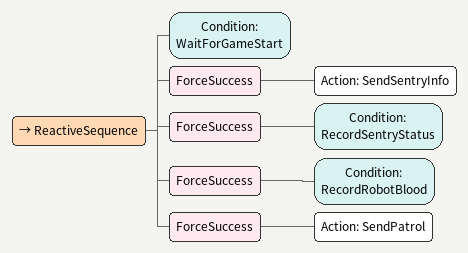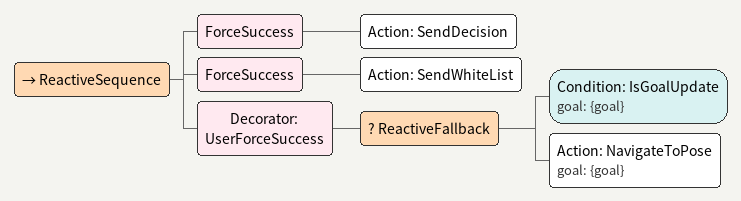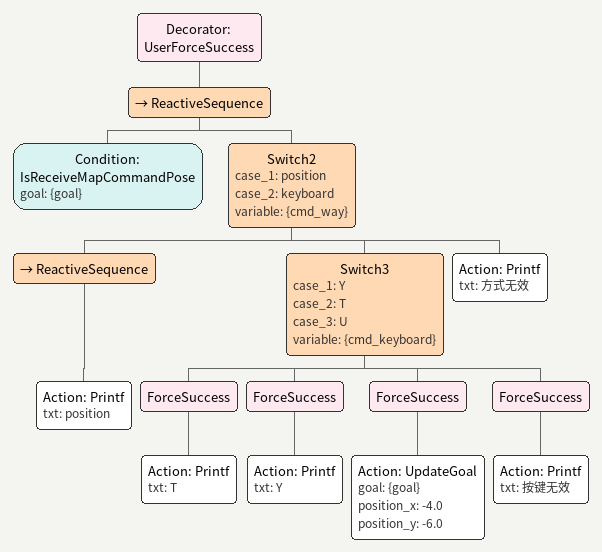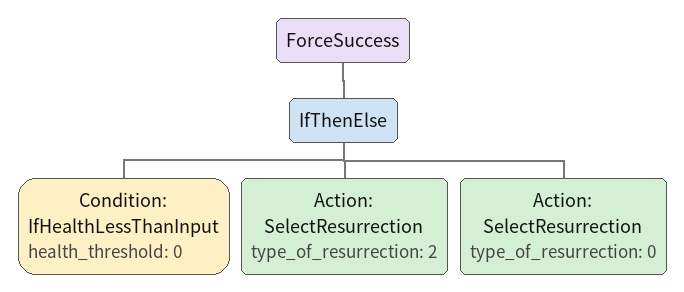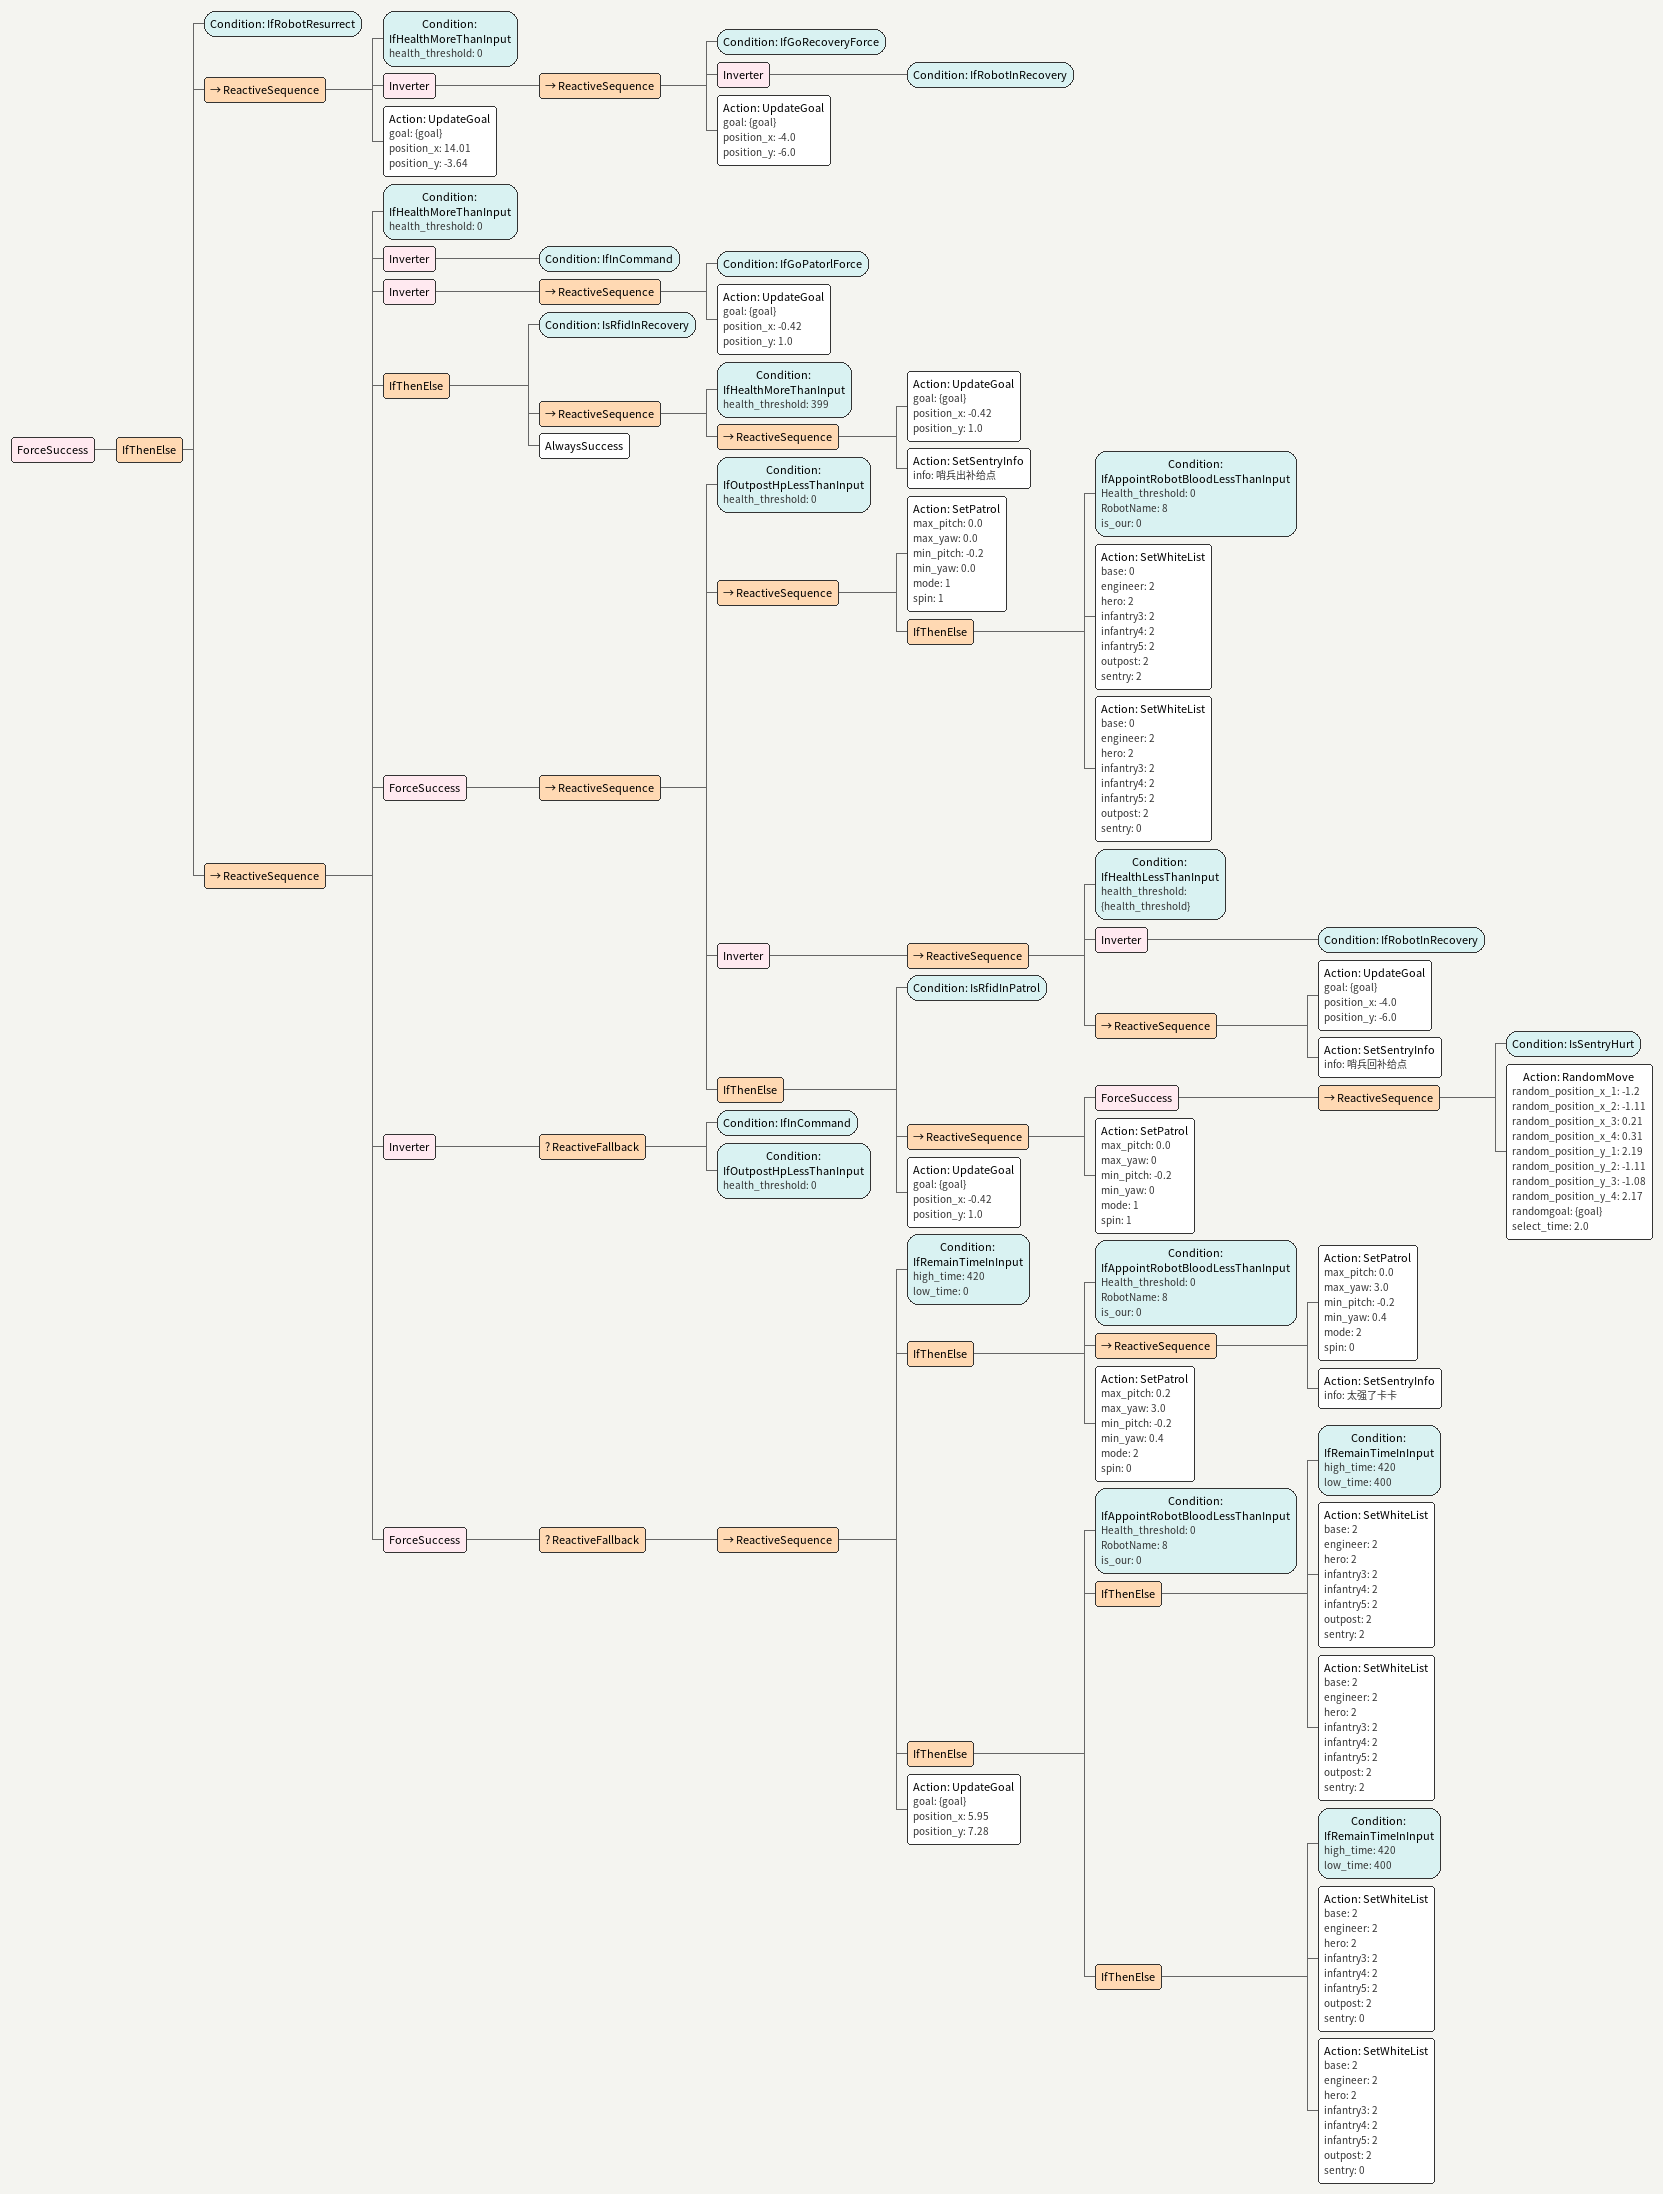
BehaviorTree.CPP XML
<ReactiveSequence>
    <Condition ID="WaitForGameStart"/>
    <ForceSuccess>
        <Action ID="SendSentryInfo"/>
    </ForceSuccess>
    <ForceSuccess>
        <Condition ID="RecordSentryStatus"/>
    </ForceSuccess>
    <ForceSuccess>
        <Condition ID="RecordRobotBlood"/>
    </ForceSuccess>
    <ForceSuccess>
        <Action ID="SendPatrol"/>
    </ForceSuccess>
</ReactiveSequence>

<ReactiveSequence>
    <ForceSuccess>
        <Action ID="SendDecision"/>
    </ForceSuccess>
    <ForceSuccess>
        <Action ID="SendWhiteList"/>
    </ForceSuccess>
    <Decorator ID="UserForceSuccess">
        <ReactiveFallback>
            <Condition ID="IsGoalUpdate" goal="{goal}"/>
            <Action ID="NavigateToPose" goal="{goal}"/>
        </ReactiveFallback>
    </Decorator>
</ReactiveSequence>

<Decorator ID="UserForceSuccess">
    <ReactiveSequence>
        <Condition ID="IsReceiveMapCommandPose" goal="{goal}"/>
        <Switch2 case_1="position" case_2="keyboard" variable="{cmd_way}">
            <ReactiveSequence>
                <Action ID="Printf" txt="position"/>
            </ReactiveSequence>
            <Switch3 case_1="Y" case_2="T" case_3="U" variable="{cmd_keyboard}">
                <ForceSuccess>
                    <Action ID="Printf" txt="T"/>
                </ForceSuccess>
                <ForceSuccess>
                    <Action ID="Printf" txt="Y"/>
                </ForceSuccess>
                <ForceSuccess>
                    <Action ID="UpdateGoal" goal="{goal}" position_x="-4.0" position_y="-6.0"/>
                </ForceSuccess>
                <ForceSuccess>
                    <Action ID="Printf" txt="按键无效"/>
                </ForceSuccess>
            </Switch3>
            <Action ID="Printf" txt="方式无效"/>
        </Switch2>
    </ReactiveSequence>
</Decorator>

<ForceSuccess>
    <IfThenElse>
        <Condition ID="IfHealthLessThanInput" health_threshold="0"/>
        <Action ID="SelectResurrection" type_of_resurrection="2"/>
        <Action ID="SelectResurrection" type_of_resurrection="0"/>
    </IfThenElse>
</ForceSuccess>

<ForceSuccess>
    <IfThenElse>
        <Condition ID="IfRobotResurrect"/>
        <ReactiveSequence>
            <Condition ID="IfHealthMoreThanInput" health_threshold="0"/>
            <Inverter>
                <ReactiveSequence>
                    <Condition ID="IfGoRecoveryForce"/>
                    <Inverter>
                        <Condition ID="IfRobotInRecovery"/>
                    </Inverter>
                    <Action ID="UpdateGoal" goal="{goal}" position_x="-4.0" position_y="-6.0"/>
                </ReactiveSequence>
            </Inverter>
            <Action ID="UpdateGoal" goal="{goal}" position_x="14.01" position_y="-3.64"/>
        </ReactiveSequence>
        <ReactiveSequence>
            <Condition ID="IfHealthMoreThanInput" health_threshold="0"/>
            <Inverter>
                <Condition ID="IfInCommand"/>
            </Inverter>
            <Inverter>
                <ReactiveSequence>
                    <Condition ID="IfGoPatorlForce"/>
                    <Action ID="UpdateGoal" goal="{goal}" position_x="-0.42" position_y="1.0"/>
                </ReactiveSequence>
            </Inverter>
            <IfThenElse>
                <Condition ID="IsRfidInRecovery"/>
                <ReactiveSequence>
                    <Condition ID="IfHealthMoreThanInput" health_threshold="399"/>
                    <ReactiveSequence>
                        <Action ID="UpdateGoal" goal="{goal}" position_x="-0.42" position_y="1.0"/>
                        <Action ID="SetSentryInfo" info="哨兵出补给点"/>
                    </ReactiveSequence>
                </ReactiveSequence>
                <AlwaysSuccess/>
            </IfThenElse>
            <ForceSuccess>
                <ReactiveSequence>
                    <Condition ID="IfOutpostHpLessThanInput" health_threshold="0"/>
                    <ReactiveSequence>
                        <Action ID="SetPatrol" max_pitch="0.0" max_yaw="0.0" min_pitch="-0.2" min_yaw="0.0" mode="1" spin="1"/>
                        <IfThenElse>
                            <Condition Health_threshold="0" ID="IfAppointRobotBloodLessThanInput" RobotName="8" is_our="0"/>
                            <Action ID="SetWhiteList" base="0" engineer="2" hero="2" infantry3="2" infantry4="2" infantry5="2" outpost="2" sentry="2"/>
                            <Action ID="SetWhiteList" base="0" engineer="2" hero="2" infantry3="2" infantry4="2" infantry5="2" outpost="2" sentry="0"/>
                        </IfThenElse>
                    </ReactiveSequence>
                    <Inverter>
                        <ReactiveSequence>
                            <Condition ID="IfHealthLessThanInput" health_threshold="{health_threshold}"/>
                            <Inverter>
                                <Condition ID="IfRobotInRecovery"/>
                            </Inverter>
                            <ReactiveSequence>
                                <Action ID="UpdateGoal" goal="{goal}" position_x="-4.0" position_y="-6.0"/>
                                <Action ID="SetSentryInfo" info="哨兵回补给点"/>
                            </ReactiveSequence>
                        </ReactiveSequence>
                    </Inverter>
                    <IfThenElse>
                        <Condition ID="IsRfidInPatrol"/>
                        <ReactiveSequence>
                            <ForceSuccess>
                                <ReactiveSequence>
                                    <Condition ID="IsSentryHurt"/>
                                    <Action ID="RandomMove" random_position_x_1="-1.2" random_position_x_2="-1.11" random_position_x_3="0.21" random_position_x_4="0.31" random_position_y_1="2.19" random_position_y_2="-1.11" random_position_y_3="-1.08" random_position_y_4="2.17" randomgoal="{goal}" select_time="2.0"/>
                                </ReactiveSequence>
                            </ForceSuccess>
                            <Action ID="SetPatrol" max_pitch="0.0" max_yaw="0" min_pitch="-0.2" min_yaw="0" mode="1" spin="1"/>
                        </ReactiveSequence>
                        <Action ID="UpdateGoal" goal="{goal}" position_x="-0.42" position_y="1.0"/>
                    </IfThenElse>
                </ReactiveSequence>
            </ForceSuccess>
            <Inverter>
                <ReactiveFallback>
                    <Condition ID="IfInCommand"/>
                    <Condition ID="IfOutpostHpLessThanInput" health_threshold="0"/>
                </ReactiveFallback>
            </Inverter>
            <ForceSuccess>
                <ReactiveFallback>
                    <ReactiveSequence>
                        <Condition ID="IfRemainTimeInInput" high_time="420" low_time="0"/>
                        <IfThenElse>
                            <Condition Health_threshold="0" ID="IfAppointRobotBloodLessThanInput" RobotName="8" is_our="0"/>
                            <ReactiveSequence>
                                <Action ID="SetPatrol" max_pitch="0.0" max_yaw="3.0" min_pitch="-0.2" min_yaw="0.4" mode="2" spin="0"/>
                                <Action ID="SetSentryInfo" info="太强了卡卡"/>
                            </ReactiveSequence>
                            <Action ID="SetPatrol" max_pitch="0.2" max_yaw="3.0" min_pitch="-0.2" min_yaw="0.4" mode="2" spin="0"/>
                        </IfThenElse>
                        <IfThenElse>
                            <Condition Health_threshold="0" ID="IfAppointRobotBloodLessThanInput" RobotName="8" is_our="0"/>
                            <IfThenElse>
                                <Condition ID="IfRemainTimeInInput" high_time="420" low_time="400"/>
                                <Action ID="SetWhiteList" base="2" engineer="2" hero="2" infantry3="2" infantry4="2" infantry5="2" outpost="2" sentry="2"/>
                                <Action ID="SetWhiteList" base="2" engineer="2" hero="2" infantry3="2" infantry4="2" infantry5="2" outpost="2" sentry="2"/>
                            </IfThenElse>
                            <IfThenElse>
                                <Condition ID="IfRemainTimeInInput" high_time="420" low_time="400"/>
                                <Action ID="SetWhiteList" base="2" engineer="2" hero="2" infantry3="2" infantry4="2" infantry5="2" outpost="2" sentry="0"/>
                                <Action ID="SetWhiteList" base="2" engineer="2" hero="2" infantry3="2" infantry4="2" infantry5="2" outpost="2" sentry="0"/>
                            </IfThenElse>
                        </IfThenElse>
                        <Action ID="UpdateGoal" goal="{goal}" position_x="5.95" position_y="7.28"/>
                    </ReactiveSequence>
                </ReactiveFallback>
            </ForceSuccess>
        </ReactiveSequence>
    </IfThenElse>
</ForceSuccess>
